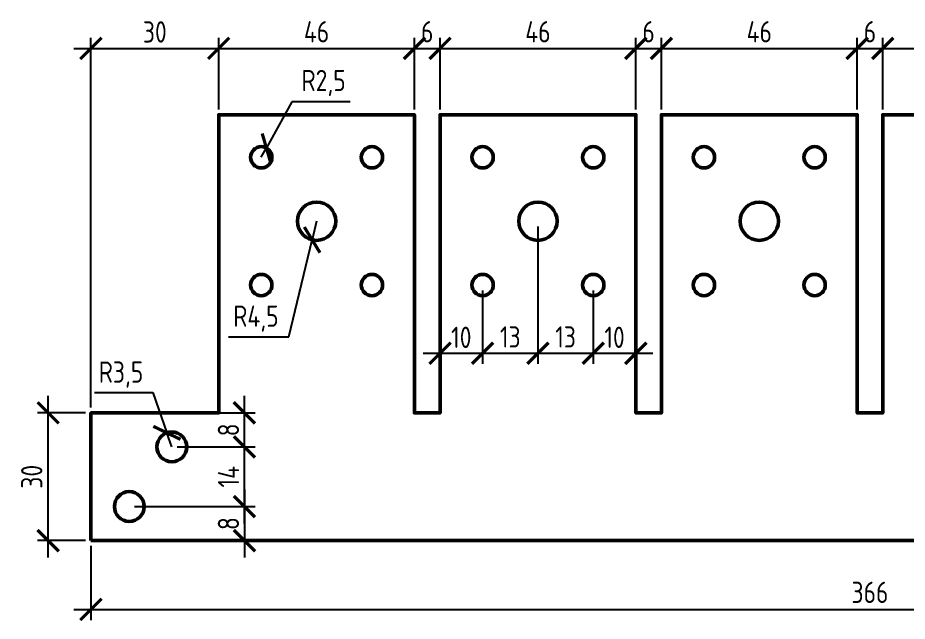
# Model space of a CAD drawing. Header units: millimetres. Extents: x -17 to 387, y -173 to 123.
# Drawn here: x -17.2 to 191.8, y -18.9 to 122.7 of the extents above; entities that cross this region are included whole.
import ezdxf

# ---------------------------------------------------------------- set-up
doc = ezdxf.new("R2010")
doc.units = ezdxf.units.MM
doc.layers.add('Размеры', color=7, linetype='Continuous')
doc.styles.add('SPDS', font='SPDS.shx')
doc.dimstyles.new('SPDS', dxfattribs={"dimscale": 100, "dimtxt": 2.5, "dimasz": 2.5, "dimexe": 1.25, "dimexo": 0.625, "dimtad": 1, "dimtoh": 1, "dimdec": 0, "dimrnd": 0.001, "dimtxsty": 'SPDS', "dimblk": 'ARCHTICK', "dimblk1": 'ARCHTICK', "dimblk2": 'ARCHTICK', "dimcen": 2.5, "dimdle": 2, "dimadec": 0, "dimazin": 2, "dimtfac": 1, "dimtdec": 4, "dimtmove": 1, "dimatfit": 3, "dimfxl": 1, "dimtolj": 1, "dimtzin": 0, "dimarcsym": 0})

# ---------------------------------------------------------------- blocks, each defined once
blk = doc.blocks.new('_ArchTick')
at = {"color": 0, "linetype": 'ByBlock', "const_width": 0.15}
blk.add_lwpolyline([(-0.5, -0.5), (0.5, 0.5)], dxfattribs=at)
blk = doc.blocks.new('*D1')
at = {"layer": 'Defpoints', "color": 0, "ltscale": 100, "transparency": 16777216}
for p in [(0, 0), (366, 0), (366, -16.15)]:
    blk.add_point(p, dxfattribs=at)
at = {"layer": 'Размеры', "color": 0, "lineweight": -2, "ltscale": 100, "transparency": 16777216}
for p, q in [((0, -1.25), (0, -18.65)), ((366, -1.25), (366, -18.65)), ((-4, -16.15), (370, -16.15))]:
    blk.add_line(p, q, dxfattribs=at)
at = {"layer": 'Размеры', "color": 0, "lineweight": -2, "ltscale": 100, "transparency": 16777216, "xscale": 5, "yscale": 5, "zscale": 5, "rotation": 180}
blk.add_blockref('_ArchTick', (0, -16.15), dxfattribs=at)
at = {"layer": 'Размеры', "color": 0, "lineweight": -2, "ltscale": 100, "transparency": 16777216, "xscale": 5, "yscale": 5, "zscale": 5}
blk.add_blockref('_ArchTick', (366, -16.15), dxfattribs=at)
at = {"layer": 'Размеры', "color": 0, "ltscale": 100, "transparency": 16777216, "insert": (183, -12.15), "char_height": 5, "attachment_point": 5, "style": 'SPDS'}
blk.add_mtext('\\A1;366', dxfattribs=at)
blk = doc.blocks.new('*D2')
at = {"layer": 'Defpoints', "color": 0, "ltscale": 100, "transparency": 16777216}
for p in [(-10.06, 30), (0, 30), (0, 0)]:
    blk.add_point(p, dxfattribs=at)
at = {"layer": 'Размеры', "color": 0, "lineweight": -2, "ltscale": 100, "transparency": 16777216}
for p, q in [((-10.06, -4), (-10.06, 34)), ((-1.25, 30), (-12.56, 30)), ((-1.25, 0), (-12.56, 0))]:
    blk.add_line(p, q, dxfattribs=at)
at = {"layer": 'Размеры', "color": 0, "lineweight": -2, "ltscale": 100, "transparency": 16777216, "xscale": 5, "yscale": 5, "zscale": 5}
for p, rotation in [((-10.06, 30), 90), ((-10.06, 0), 270)]:
    blk.add_blockref('_ArchTick', p, dxfattribs=dict(at, rotation=rotation))
at = {"layer": 'Размеры', "color": 0, "ltscale": 100, "transparency": 16777216, "insert": (-13.91, 15), "char_height": 5, "attachment_point": 5, "rotation": 90, "style": 'SPDS'}
blk.add_mtext('\\A1;30', dxfattribs=at)
blk = doc.blocks.new('*D5')
at = {"layer": 'Defpoints', "color": 0, "ltscale": 100, "transparency": 16777216}
for p in [(30, 115.57), (30, 100), (0, 30)]:
    blk.add_point(p, dxfattribs=at)
at = {"layer": 'Размеры', "color": 0, "lineweight": -2, "ltscale": 100, "transparency": 16777216}
for p, q in [((0, 31.25), (0, 118.07)), ((30, 101.25), (30, 118.07)), ((-4, 115.57), (34, 115.57))]:
    blk.add_line(p, q, dxfattribs=at)
at = {"layer": 'Размеры', "color": 0, "lineweight": -2, "ltscale": 100, "transparency": 16777216, "xscale": 5, "yscale": 5, "zscale": 5, "rotation": 180}
blk.add_blockref('_ArchTick', (0, 115.57), dxfattribs=at)
at = {"layer": 'Размеры', "color": 0, "lineweight": -2, "ltscale": 100, "transparency": 16777216, "xscale": 5, "yscale": 5, "zscale": 5}
blk.add_blockref('_ArchTick', (30, 115.57), dxfattribs=at)
at = {"layer": 'Размеры', "color": 0, "ltscale": 100, "transparency": 16777216, "insert": (15, 119.43), "char_height": 5, "attachment_point": 5, "style": 'SPDS'}
blk.add_mtext('\\A1;30', dxfattribs=at)
blk = doc.blocks.new('*D6')
at = {"layer": 'Defpoints', "color": 0, "ltscale": 100, "transparency": 16777216}
for p in [(76, 115.57), (30, 100), (76, 100)]:
    blk.add_point(p, dxfattribs=at)
at = {"layer": 'Размеры', "color": 0, "lineweight": -2, "ltscale": 100, "transparency": 16777216}
for p, q in [((30, 101.25), (30, 118.07)), ((76, 101.25), (76, 118.07)), ((26, 115.57), (80, 115.57))]:
    blk.add_line(p, q, dxfattribs=at)
at = {"layer": 'Размеры', "color": 0, "lineweight": -2, "ltscale": 100, "transparency": 16777216, "xscale": 5, "yscale": 5, "zscale": 5, "rotation": 180}
blk.add_blockref('_ArchTick', (30, 115.57), dxfattribs=at)
at = {"layer": 'Размеры', "color": 0, "lineweight": -2, "ltscale": 100, "transparency": 16777216, "xscale": 5, "yscale": 5, "zscale": 5}
blk.add_blockref('_ArchTick', (76, 115.57), dxfattribs=at)
at = {"layer": 'Размеры', "color": 0, "ltscale": 100, "transparency": 16777216, "insert": (53, 119.47), "char_height": 5, "attachment_point": 5, "style": 'SPDS'}
blk.add_mtext('\\A1;46', dxfattribs=at)
blk = doc.blocks.new('*D7')
at = {"layer": 'Defpoints', "color": 0, "ltscale": 100, "transparency": 16777216}
for p in [(82, 115.57), (76, 100), (82, 100)]:
    blk.add_point(p, dxfattribs=at)
at = {"layer": 'Размеры', "color": 0, "lineweight": -2, "ltscale": 100, "transparency": 16777216}
for p, q in [((76, 101.25), (76, 118.07)), ((82, 101.25), (82, 118.07)), ((72, 115.57), (86, 115.57))]:
    blk.add_line(p, q, dxfattribs=at)
at = {"layer": 'Размеры', "color": 0, "lineweight": -2, "ltscale": 100, "transparency": 16777216, "xscale": 5, "yscale": 5, "zscale": 5, "rotation": 180}
blk.add_blockref('_ArchTick', (76, 115.57), dxfattribs=at)
at = {"layer": 'Размеры', "color": 0, "lineweight": -2, "ltscale": 100, "transparency": 16777216, "xscale": 5, "yscale": 5, "zscale": 5}
blk.add_blockref('_ArchTick', (82, 115.57), dxfattribs=at)
at = {"layer": 'Размеры', "color": 0, "ltscale": 100, "transparency": 16777216, "insert": (79, 119.47), "char_height": 5, "attachment_point": 5, "style": 'SPDS'}
blk.add_mtext('\\A1;6', dxfattribs=at)
blk = doc.blocks.new('*D8')
at = {"layer": 'Defpoints', "color": 0, "ltscale": 100, "transparency": 16777216}
for p in [(128, 115.57), (82, 100), (128, 100)]:
    blk.add_point(p, dxfattribs=at)
at = {"layer": 'Размеры', "color": 0, "lineweight": -2, "ltscale": 100, "transparency": 16777216}
for p, q in [((82, 101.25), (82, 118.07)), ((128, 101.25), (128, 118.07)), ((78, 115.57), (132, 115.57))]:
    blk.add_line(p, q, dxfattribs=at)
at = {"layer": 'Размеры', "color": 0, "lineweight": -2, "ltscale": 100, "transparency": 16777216, "xscale": 5, "yscale": 5, "zscale": 5, "rotation": 180}
blk.add_blockref('_ArchTick', (82, 115.57), dxfattribs=at)
at = {"layer": 'Размеры', "color": 0, "lineweight": -2, "ltscale": 100, "transparency": 16777216, "xscale": 5, "yscale": 5, "zscale": 5}
blk.add_blockref('_ArchTick', (128, 115.57), dxfattribs=at)
at = {"layer": 'Размеры', "color": 0, "ltscale": 100, "transparency": 16777216, "insert": (105, 119.47), "char_height": 5, "attachment_point": 5, "style": 'SPDS'}
blk.add_mtext('\\A1;46', dxfattribs=at)
blk = doc.blocks.new('*D9')
at = {"layer": 'Defpoints', "color": 0, "ltscale": 100, "transparency": 16777216}
for p in [(134, 115.57), (128, 100), (134, 100)]:
    blk.add_point(p, dxfattribs=at)
at = {"layer": 'Размеры', "color": 0, "lineweight": -2, "ltscale": 100, "transparency": 16777216}
for p, q in [((128, 101.25), (128, 118.07)), ((134, 101.25), (134, 118.07)), ((124, 115.57), (138, 115.57))]:
    blk.add_line(p, q, dxfattribs=at)
at = {"layer": 'Размеры', "color": 0, "lineweight": -2, "ltscale": 100, "transparency": 16777216, "xscale": 5, "yscale": 5, "zscale": 5, "rotation": 180}
blk.add_blockref('_ArchTick', (128, 115.57), dxfattribs=at)
at = {"layer": 'Размеры', "color": 0, "lineweight": -2, "ltscale": 100, "transparency": 16777216, "xscale": 5, "yscale": 5, "zscale": 5}
blk.add_blockref('_ArchTick', (134, 115.57), dxfattribs=at)
at = {"layer": 'Размеры', "color": 0, "ltscale": 100, "transparency": 16777216, "insert": (131, 119.47), "char_height": 5, "attachment_point": 5, "style": 'SPDS'}
blk.add_mtext('\\A1;6', dxfattribs=at)
blk = doc.blocks.new('*D10')
at = {"layer": 'Defpoints', "color": 0, "ltscale": 100, "transparency": 16777216}
for p in [(180, 115.57), (134, 100), (180, 100)]:
    blk.add_point(p, dxfattribs=at)
at = {"layer": 'Размеры', "color": 0, "lineweight": -2, "ltscale": 100, "transparency": 16777216}
for p, q in [((134, 101.25), (134, 118.07)), ((180, 101.25), (180, 118.07)), ((130, 115.57), (184, 115.57))]:
    blk.add_line(p, q, dxfattribs=at)
at = {"layer": 'Размеры', "color": 0, "lineweight": -2, "ltscale": 100, "transparency": 16777216, "xscale": 5, "yscale": 5, "zscale": 5, "rotation": 180}
blk.add_blockref('_ArchTick', (134, 115.57), dxfattribs=at)
at = {"layer": 'Размеры', "color": 0, "lineweight": -2, "ltscale": 100, "transparency": 16777216, "xscale": 5, "yscale": 5, "zscale": 5}
blk.add_blockref('_ArchTick', (180, 115.57), dxfattribs=at)
at = {"layer": 'Размеры', "color": 0, "ltscale": 100, "transparency": 16777216, "insert": (157, 119.47), "char_height": 5, "attachment_point": 5, "style": 'SPDS'}
blk.add_mtext('\\A1;46', dxfattribs=at)
blk = doc.blocks.new('*D11')
at = {"layer": 'Defpoints', "color": 0, "ltscale": 100, "transparency": 16777216}
for p in [(186, 115.57), (180, 100), (186, 100)]:
    blk.add_point(p, dxfattribs=at)
at = {"layer": 'Размеры', "color": 0, "lineweight": -2, "ltscale": 100, "transparency": 16777216}
for p, q in [((180, 101.25), (180, 118.07)), ((186, 101.25), (186, 118.07)), ((176, 115.57), (190, 115.57))]:
    blk.add_line(p, q, dxfattribs=at)
at = {"layer": 'Размеры', "color": 0, "lineweight": -2, "ltscale": 100, "transparency": 16777216, "xscale": 5, "yscale": 5, "zscale": 5, "rotation": 180}
blk.add_blockref('_ArchTick', (180, 115.57), dxfattribs=at)
at = {"layer": 'Размеры', "color": 0, "lineweight": -2, "ltscale": 100, "transparency": 16777216, "xscale": 5, "yscale": 5, "zscale": 5}
blk.add_blockref('_ArchTick', (186, 115.57), dxfattribs=at)
at = {"layer": 'Размеры', "color": 0, "ltscale": 100, "transparency": 16777216, "insert": (183, 119.47), "char_height": 5, "attachment_point": 5, "style": 'SPDS'}
blk.add_mtext('\\A1;6', dxfattribs=at)
blk = doc.blocks.new('*D12')
at = {"layer": 'Defpoints', "color": 0, "ltscale": 100, "transparency": 16777216}
for p in [(232, 115.57), (186, 100), (232, 100)]:
    blk.add_point(p, dxfattribs=at)
at = {"layer": 'Размеры', "color": 0, "lineweight": -2, "ltscale": 100, "transparency": 16777216}
for p, q in [((186, 101.25), (186, 118.07)), ((232, 101.25), (232, 118.07)), ((182, 115.57), (236, 115.57))]:
    blk.add_line(p, q, dxfattribs=at)
at = {"layer": 'Размеры', "color": 0, "lineweight": -2, "ltscale": 100, "transparency": 16777216, "xscale": 5, "yscale": 5, "zscale": 5, "rotation": 180}
blk.add_blockref('_ArchTick', (186, 115.57), dxfattribs=at)
at = {"layer": 'Размеры', "color": 0, "lineweight": -2, "ltscale": 100, "transparency": 16777216, "xscale": 5, "yscale": 5, "zscale": 5}
blk.add_blockref('_ArchTick', (232, 115.57), dxfattribs=at)
at = {"layer": 'Размеры', "color": 0, "ltscale": 100, "transparency": 16777216, "insert": (209, 119.47), "char_height": 5, "attachment_point": 5, "style": 'SPDS'}
blk.add_mtext('\\A1;46', dxfattribs=at)
blk = doc.blocks.new('*D18')
at = {"layer": 'Defpoints', "color": 0, "ltscale": 100, "transparency": 16777216}
for p in [(9, 8), (9, 0), (36.05, 0)]:
    blk.add_point(p, dxfattribs=at)
at = {"layer": 'Размеры', "color": 0, "lineweight": -2, "ltscale": 100, "transparency": 16777216}
for p, q in [((36.05, 12), (36.05, -4)), ((10.25, 8), (38.55, 8)), ((10.25, 0), (38.55, 0))]:
    blk.add_line(p, q, dxfattribs=at)
at = {"layer": 'Размеры', "color": 0, "lineweight": -2, "ltscale": 100, "transparency": 16777216, "xscale": 5, "yscale": 5, "zscale": 5}
for p, rotation in [((36.05, 8), 90), ((36.05, 0), 270)]:
    blk.add_blockref('_ArchTick', p, dxfattribs=dict(at, rotation=rotation))
at = {"layer": 'Размеры', "color": 0, "ltscale": 100, "transparency": 16777216, "insert": (32.3, 4), "char_height": 5, "attachment_point": 5, "rotation": 90, "style": 'SPDS'}
blk.add_mtext('\\A1;8', dxfattribs=at)
blk = doc.blocks.new('*D19')
at = {"layer": 'Defpoints', "color": 0, "ltscale": 100, "transparency": 16777216}
for p in [(19, 22), (36.05, 22), (9, 8)]:
    blk.add_point(p, dxfattribs=at)
at = {"layer": 'Размеры', "color": 0, "lineweight": -2, "ltscale": 100, "transparency": 16777216}
for p, q in [((36.05, 4), (36.05, 26)), ((20.25, 22), (38.55, 22)), ((10.25, 8), (38.55, 8))]:
    blk.add_line(p, q, dxfattribs=at)
at = {"layer": 'Размеры', "color": 0, "lineweight": -2, "ltscale": 100, "transparency": 16777216, "xscale": 5, "yscale": 5, "zscale": 5}
for p, rotation in [((36.05, 22), 90), ((36.05, 8), 270)]:
    blk.add_blockref('_ArchTick', p, dxfattribs=dict(at, rotation=rotation))
at = {"layer": 'Размеры', "color": 0, "ltscale": 100, "transparency": 16777216, "insert": (32.3, 15), "char_height": 5, "attachment_point": 5, "rotation": 90, "style": 'SPDS'}
blk.add_mtext('\\A1;14', dxfattribs=at)
blk = doc.blocks.new('*D20')
at = {"layer": 'Defpoints', "color": 0, "ltscale": 100, "transparency": 16777216}
for p in [(19, 30), (36.05, 30), (19, 22)]:
    blk.add_point(p, dxfattribs=at)
at = {"layer": 'Размеры', "color": 0, "lineweight": -2, "ltscale": 100, "transparency": 16777216}
for p, q in [((36.05, 18), (36.05, 34)), ((20.25, 30), (38.55, 30)), ((20.25, 22), (38.55, 22))]:
    blk.add_line(p, q, dxfattribs=at)
at = {"layer": 'Размеры', "color": 0, "lineweight": -2, "ltscale": 100, "transparency": 16777216, "xscale": 5, "yscale": 5, "zscale": 5}
for p, rotation in [((36.05, 30), 90), ((36.05, 22), 270)]:
    blk.add_blockref('_ArchTick', p, dxfattribs=dict(at, rotation=rotation))
at = {"layer": 'Размеры', "color": 0, "ltscale": 100, "transparency": 16777216, "insert": (32.3, 26), "char_height": 5, "attachment_point": 5, "rotation": 90, "style": 'SPDS'}
blk.add_mtext('\\A1;8', dxfattribs=at)
blk = doc.blocks.new('*D21')
at = {"layer": 'Defpoints', "color": 0, "ltscale": 100, "transparency": 16777216}
for p in [(17.84, 25.3), (19, 22)]:
    blk.add_point(p, dxfattribs=at)
at = {"layer": 'Размеры', "color": 0, "lineweight": -2, "ltscale": 100, "transparency": 16777216}
for p, q in [((0.82, 34.74), (14.53, 34.74)), ((14.53, 34.74), (17.84, 25.3)), ((19, 22), (17.84, 25.3))]:
    blk.add_line(p, q, dxfattribs=at)
at = {"layer": 'Размеры', "color": 0, "lineweight": -2, "ltscale": 100, "transparency": 16777216, "xscale": 5, "yscale": 5, "zscale": 5, "rotation": 289.3342273016759}
blk.add_blockref('_ArchTick', (17.84, 25.3), dxfattribs=at)
at = {"layer": 'Размеры', "color": 0, "ltscale": 100, "transparency": 16777216, "insert": (7.05, 38.99), "char_height": 5, "attachment_point": 5, "style": 'SPDS'}
blk.add_mtext('\\A1;R3,5', dxfattribs=at)
blk = doc.blocks.new('*D22')
at = {"layer": 'Defpoints', "color": 0, "ltscale": 100, "transparency": 16777216}
for p in [(41.21, 92.19), (40, 90)]:
    blk.add_point(p, dxfattribs=at)
at = {"layer": 'Размеры', "color": 0, "lineweight": -2, "ltscale": 100, "transparency": 16777216}
for p, q in [((47.17, 103.01), (41.21, 92.19)), ((60.87, 103.01), (47.17, 103.01)), ((40, 90), (41.21, 92.19))]:
    blk.add_line(p, q, dxfattribs=at)
at = {"layer": 'Размеры', "color": 0, "lineweight": -2, "ltscale": 100, "transparency": 16777216, "xscale": 5, "yscale": 5, "zscale": 5, "rotation": 241.1416535448948}
blk.add_blockref('_ArchTick', (41.21, 92.19), dxfattribs=at)
at = {"layer": 'Размеры', "color": 0, "ltscale": 100, "transparency": 16777216, "insert": (54.65, 107.45), "char_height": 5, "attachment_point": 5, "style": 'SPDS'}
blk.add_mtext('\\A1;R2,5', dxfattribs=at)
blk = doc.blocks.new('*D23')
at = {"layer": 'Defpoints', "color": 0, "ltscale": 100, "transparency": 16777216}
for p in [(53, 75), (51.95, 70.62)]:
    blk.add_point(p, dxfattribs=at)
at = {"layer": 'Размеры', "color": 0, "lineweight": -2, "ltscale": 100, "transparency": 16777216}
for p, q in [((53, 75), (51.95, 70.62)), ((46.48, 47.87), (51.95, 70.62)), ((32.28, 47.87), (46.48, 47.87))]:
    blk.add_line(p, q, dxfattribs=at)
at = {"layer": 'Размеры', "color": 0, "lineweight": -2, "ltscale": 100, "transparency": 16777216, "xscale": 5, "yscale": 5, "zscale": 5, "rotation": 76.49120413778618}
blk.add_blockref('_ArchTick', (51.95, 70.62), dxfattribs=at)
at = {"layer": 'Размеры', "color": 0, "ltscale": 100, "transparency": 16777216, "insert": (38.75, 52.12), "char_height": 5, "attachment_point": 5, "style": 'SPDS'}
blk.add_mtext('\\A1;R4,5', dxfattribs=at)
blk = doc.blocks.new('*D24')
at = {"layer": 'Defpoints', "color": 0, "ltscale": 100, "transparency": 16777216}
for p in [(82, 59.75), (92, 60), (92, 43.98)]:
    blk.add_point(p, dxfattribs=at)
at = {"layer": 'Размеры', "color": 0, "lineweight": -2, "ltscale": 100, "transparency": 16777216}
for p, q in [((92, 58.75), (92, 41.48)), ((82, 58.5), (82, 41.48)), ((78, 43.98), (96, 43.98))]:
    blk.add_line(p, q, dxfattribs=at)
at = {"layer": 'Размеры', "color": 0, "lineweight": -2, "ltscale": 100, "transparency": 16777216, "xscale": 5, "yscale": 5, "zscale": 5, "rotation": 180}
blk.add_blockref('_ArchTick', (82, 43.98), dxfattribs=at)
at = {"layer": 'Размеры', "color": 0, "lineweight": -2, "ltscale": 100, "transparency": 16777216, "xscale": 5, "yscale": 5, "zscale": 5}
blk.add_blockref('_ArchTick', (92, 43.98), dxfattribs=at)
at = {"layer": 'Размеры', "color": 0, "ltscale": 100, "transparency": 16777216, "insert": (87, 47.73), "char_height": 5, "attachment_point": 5, "style": 'SPDS'}
blk.add_mtext('\\A1;10', dxfattribs=at)
blk = doc.blocks.new('*D25')
at = {"layer": 'Defpoints', "color": 0, "ltscale": 100, "transparency": 16777216}
for p in [(105, 75), (92, 60), (105, 43.98)]:
    blk.add_point(p, dxfattribs=at)
at = {"layer": 'Размеры', "color": 0, "lineweight": -2, "ltscale": 100, "transparency": 16777216}
for p, q in [((105, 73.75), (105, 41.48)), ((92, 58.75), (92, 41.48)), ((88, 43.98), (109, 43.98))]:
    blk.add_line(p, q, dxfattribs=at)
at = {"layer": 'Размеры', "color": 0, "lineweight": -2, "ltscale": 100, "transparency": 16777216, "xscale": 5, "yscale": 5, "zscale": 5, "rotation": 180}
blk.add_blockref('_ArchTick', (92, 43.98), dxfattribs=at)
at = {"layer": 'Размеры', "color": 0, "lineweight": -2, "ltscale": 100, "transparency": 16777216, "xscale": 5, "yscale": 5, "zscale": 5}
blk.add_blockref('_ArchTick', (105, 43.98), dxfattribs=at)
at = {"layer": 'Размеры', "color": 0, "ltscale": 100, "transparency": 16777216, "insert": (98.5, 47.83), "char_height": 5, "attachment_point": 5, "style": 'SPDS'}
blk.add_mtext('\\A1;13', dxfattribs=at)
blk = doc.blocks.new('*D26')
at = {"layer": 'Defpoints', "color": 0, "ltscale": 100, "transparency": 16777216}
for p in [(105, 75), (118, 60), (118, 43.98)]:
    blk.add_point(p, dxfattribs=at)
at = {"layer": 'Размеры', "color": 0, "lineweight": -2, "ltscale": 100, "transparency": 16777216}
for p, q in [((105, 73.75), (105, 41.48)), ((118, 58.75), (118, 41.48)), ((101, 43.98), (122, 43.98))]:
    blk.add_line(p, q, dxfattribs=at)
at = {"layer": 'Размеры', "color": 0, "lineweight": -2, "ltscale": 100, "transparency": 16777216, "xscale": 5, "yscale": 5, "zscale": 5, "rotation": 180}
blk.add_blockref('_ArchTick', (105, 43.98), dxfattribs=at)
at = {"layer": 'Размеры', "color": 0, "lineweight": -2, "ltscale": 100, "transparency": 16777216, "xscale": 5, "yscale": 5, "zscale": 5}
blk.add_blockref('_ArchTick', (118, 43.98), dxfattribs=at)
at = {"layer": 'Размеры', "color": 0, "ltscale": 100, "transparency": 16777216, "insert": (111.5, 47.83), "char_height": 5, "attachment_point": 5, "style": 'SPDS'}
blk.add_mtext('\\A1;13', dxfattribs=at)
blk = doc.blocks.new('*D27')
at = {"layer": 'Defpoints', "color": 0, "ltscale": 100, "transparency": 16777216}
for p in [(118, 60), (128, 60), (128, 43.98)]:
    blk.add_point(p, dxfattribs=at)
at = {"layer": 'Размеры', "color": 0, "lineweight": -2, "ltscale": 100, "transparency": 16777216}
for p, q in [((118, 58.75), (118, 41.48)), ((128, 58.75), (128, 41.48)), ((114, 43.98), (132, 43.98))]:
    blk.add_line(p, q, dxfattribs=at)
at = {"layer": 'Размеры', "color": 0, "lineweight": -2, "ltscale": 100, "transparency": 16777216, "xscale": 5, "yscale": 5, "zscale": 5, "rotation": 180}
blk.add_blockref('_ArchTick', (118, 43.98), dxfattribs=at)
at = {"layer": 'Размеры', "color": 0, "lineweight": -2, "ltscale": 100, "transparency": 16777216, "xscale": 5, "yscale": 5, "zscale": 5}
blk.add_blockref('_ArchTick', (128, 43.98), dxfattribs=at)
at = {"layer": 'Размеры', "color": 0, "ltscale": 100, "transparency": 16777216, "insert": (123, 47.73), "char_height": 5, "attachment_point": 5, "style": 'SPDS'}
blk.add_mtext('\\A1;10', dxfattribs=at)

msp = doc.modelspace()

# ---------------------------------------------------------------- linework, layer by layer
at = {"lineweight": 50, "ltscale": 100}
for points in [[(0, 0), (0, 30), (30, 30), (30, 100), (76, 100), (76, 30), (82, 30), (82, 100), (128, 100), (128, 30), (134, 30), (134, 100), (180, 100), (180, 30), (186, 30), (186, 100), (232, 100)], [(366, 0), (0, 0)]]:
    msp.add_lwpolyline(points, dxfattribs=at)
for centre, radius in [((40, 90), 2.5), ((66, 90), 2.5), ((92, 90), 2.5), ((118, 90), 2.5), ((144, 90), 2.5), ((170, 90), 2.5), ((53, 75), 4.5), ((105, 75), 4.5), ((157, 75), 4.5), ((40, 60), 2.5), ((66, 60), 2.5), ((92, 60), 2.5), ((118, 60), 2.5), ((144, 60), 2.5), ((170, 60), 2.5), ((19, 22), 3.5), ((9, 8), 3.5)]:
    msp.add_circle(centre, radius, dxfattribs=at)

# ---------------------------------------------------------------- dimensions: what is measured, and where the dimension line sits
at = {"layer": 'Размеры', "ltscale": 100}
for base, p1, p2, picture, middle in [((30, 115.574), (0, 30), (30, 100), '*D5', (15, 119.427)), ((76, 115.574), (30, 100), (76, 100), '*D6', (53, 119.469)), ((82, 115.574), (76, 100), (82, 100), '*D7', (79, 119.469)), ((128, 115.574), (82, 100), (128, 100), '*D8', (105, 119.469)), ((134, 115.574), (128, 100), (134, 100), '*D9', (131, 119.469)), ((180, 115.574), (134, 100), (180, 100), '*D10', (157, 119.469)), ((186, 115.574), (180, 100), (186, 100), '*D11', (183, 119.469)), ((232, 115.574), (186, 100), (232, 100), '*D12', (209, 119.469)), ((105, 43.978), (92, 60), (105, 75), '*D25', (98.5, 47.831)), ((118, 43.978), (105, 75), (118, 60), '*D26', (111.5, 47.831)), ((92, 43.978), (82, 59.754), (92, 60), '*D24', (87, 47.728)), ((128, 43.978), (118, 60), (128, 60), '*D27', (123, 47.728)), ((366, -16.152), (0, 0), (366, 0), '*D1', (183, -12.154))]:
    dim = msp.add_linear_dim(base=base, p1=p1, p2=p2, dimstyle='SPDS', override={"dimscale": 2, "dimsah": 1}, dxfattribs=at)
    dim.commit()
    dim.dimension.update_dxf_attribs({"geometry": picture, "text_midpoint": middle})
for center, mpoint, picture, middle in [((40, 90), (41.207, 92.19), '*D22', (47.167, 103.006)), ((53, 75), (51.949, 70.624), '*D23', (46.482, 47.871))]:
    dim = msp.add_radius_dim(center=center, mpoint=mpoint, dimstyle='SPDS', override={"dimscale": 2, "dimdec": 2, "dimsah": 1}, dxfattribs=at)
    dim.commit()
    dim.dimension.update_dxf_attribs({"geometry": picture, "text_midpoint": middle, "dimtype": 164})
dim = msp.add_radius_dim(center=(19, 22), mpoint=(17.841, 25.303), dimstyle='SPDS', override={"dimscale": 2, "dimdec": 2, "dimsah": 1}, dxfattribs=at)
dim.commit()
dim.dimension.update_dxf_attribs({"geometry": '*D21', "text_midpoint": (7.052, 38.989)})
for base, p1, p2, picture, middle in [((-10.057, 30), (0, 0), (0, 30), '*D2', (-13.911, 15)), ((36.047, 30), (19, 22), (19, 30), '*D20', (32.297, 26)), ((36.047, 22), (9, 8), (19, 22), '*D19', (32.297, 15)), ((36.047, 0), (9, 8), (9, 0), '*D18', (32.297, 4))]:
    dim = msp.add_linear_dim(base=base, p1=p1, p2=p2, angle=90, dimstyle='SPDS', override={"dimscale": 2, "dimsah": 1}, dxfattribs=at)
    dim.commit()
    dim.dimension.update_dxf_attribs({"geometry": picture, "text_midpoint": middle})

doc.saveas('drawing.dxf')
